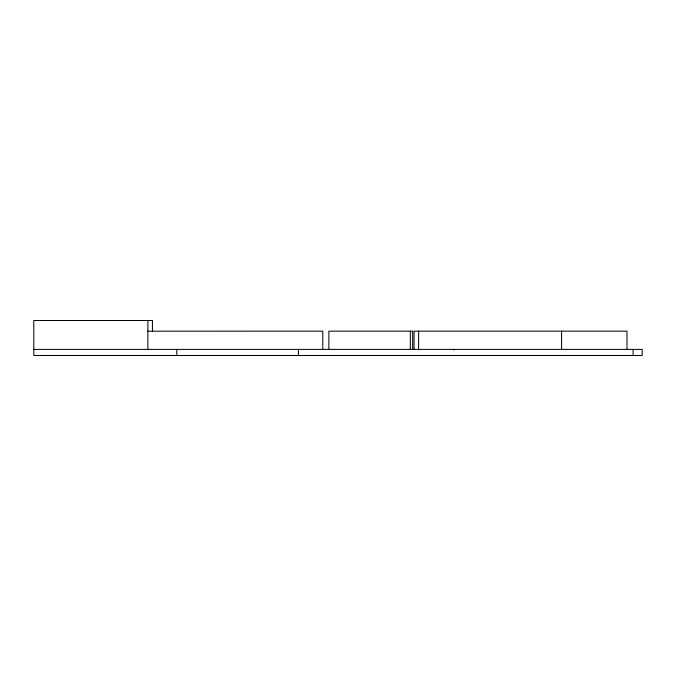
<?xml version="1.0" encoding="UTF-8"?>
<svg xmlns="http://www.w3.org/2000/svg" width="676" height="676" viewBox="0 0 676 676"><rect width="100%" height="100%" fill="white"/><g stroke="black" fill="none" stroke-linecap="round" stroke-linejoin="round"><path stroke-width="1.01" d="M147.875 331.181L322.79 331.155L322.79 349.407M33.8 349.407L642.2 349.407L642.2 355.491L33.8 355.491L33.8 320.509L152.438 320.509L152.438 331.181M633.074 349.407L633.074 355.491M626.99 349.407L626.99 331.155L414.05 331.155L414.05 349.407M561.587 331.155L561.587 349.407M453.596 349.407L453.596 349.982M418.613 331.155L418.613 349.982M412.673 349.407L412.673 331.155L328.874 331.155L328.874 349.407M410.332 331.155L410.332 349.407M298.454 349.407L298.454 355.491M176.774 349.407L176.774 355.491M147.875 320.509L147.875 349.407"/></g></svg>
